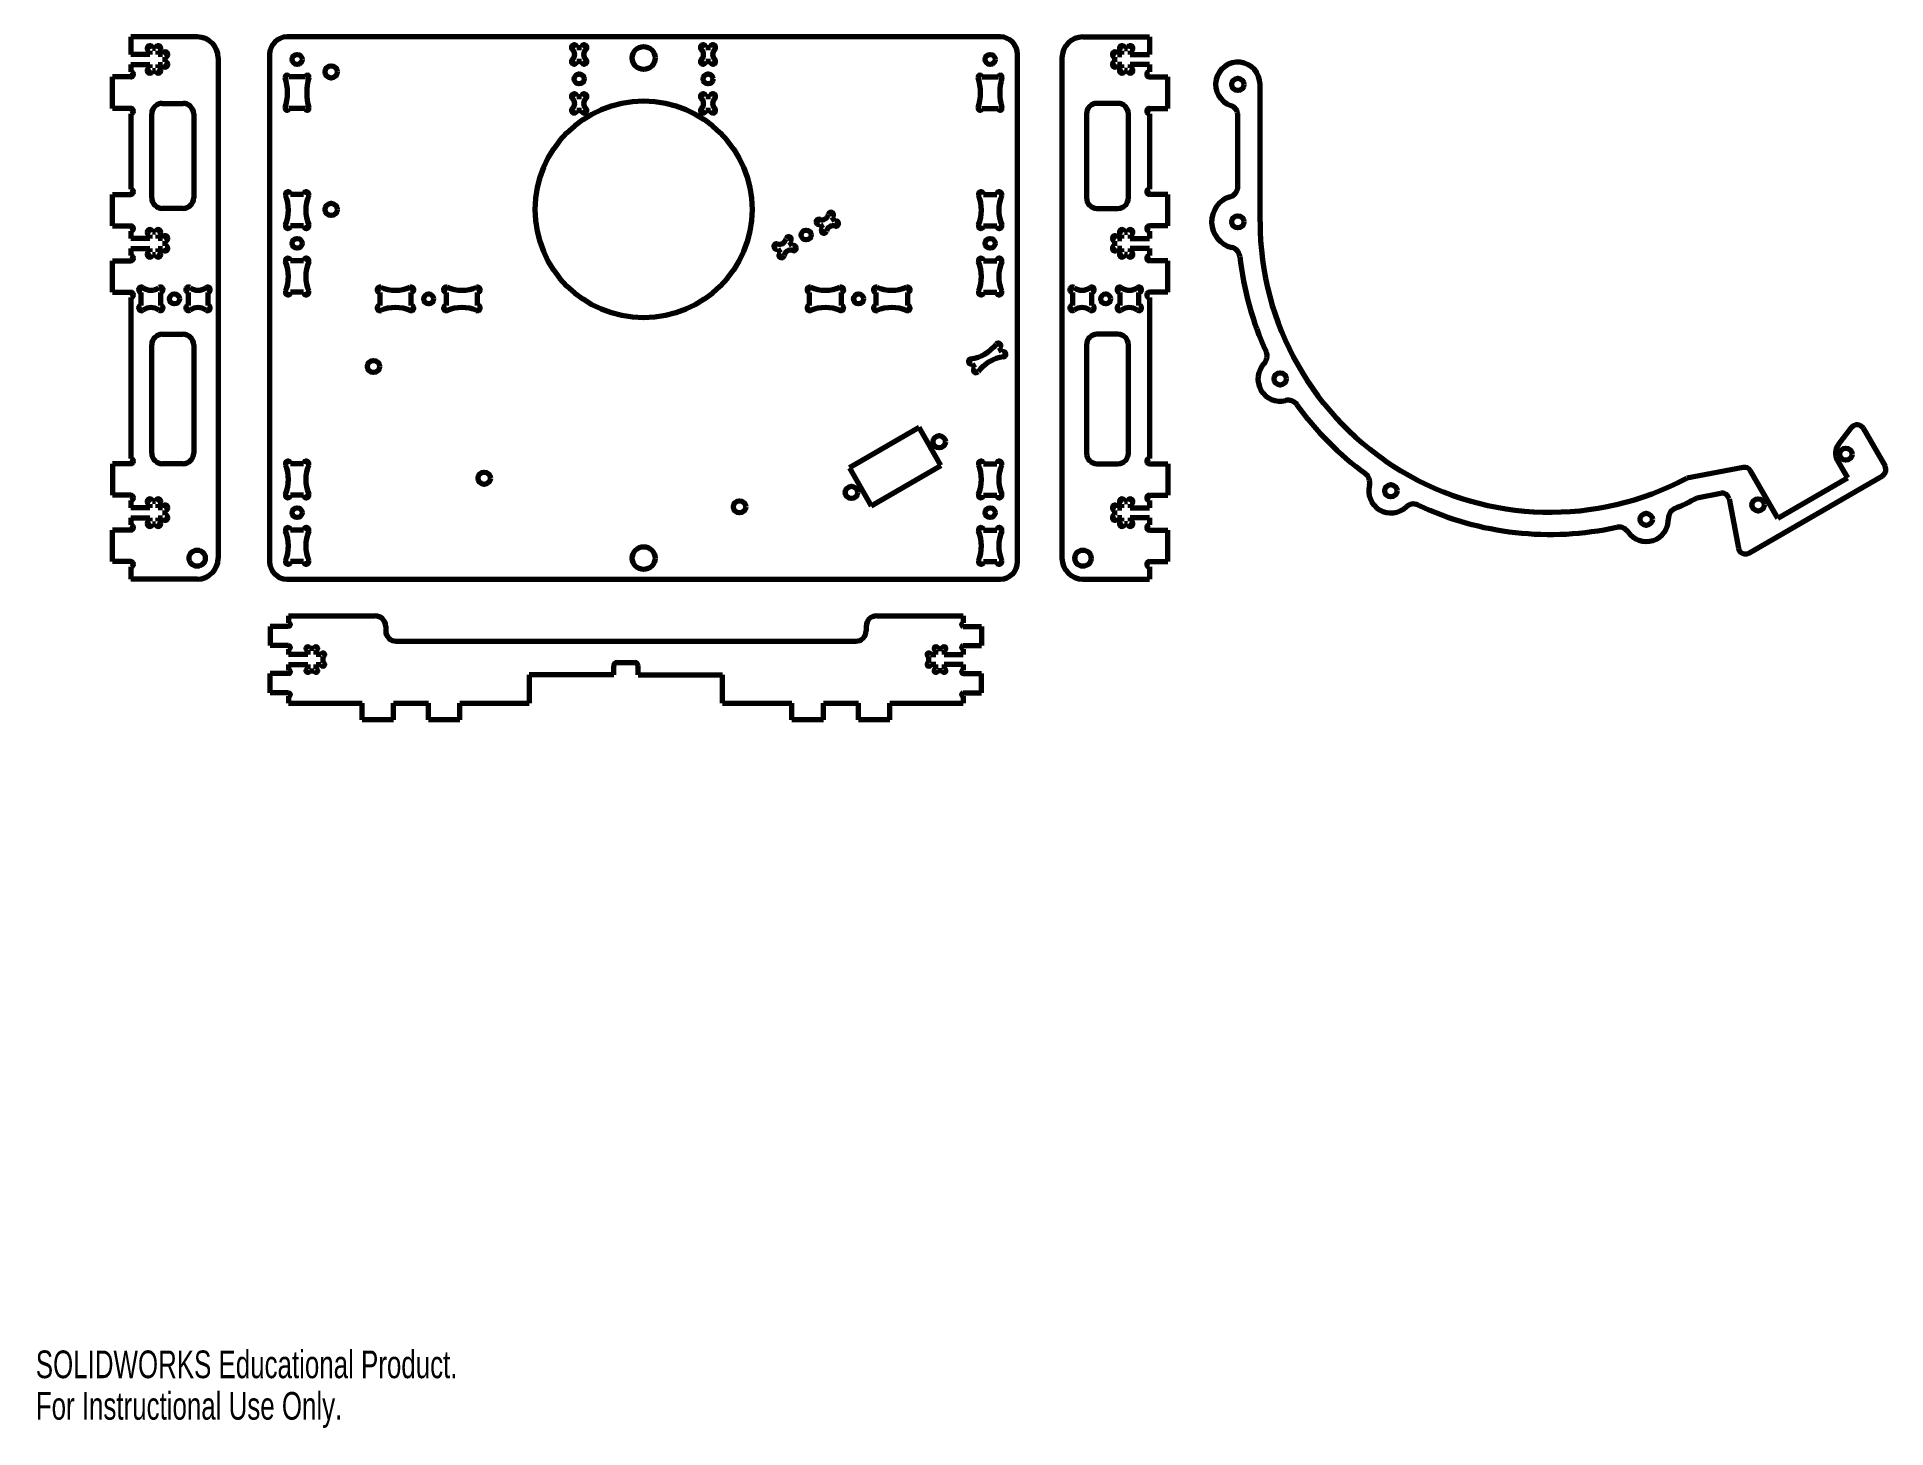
# Model space of a CAD drawing. Header units: millimetres. Extents: x 0 to 529, y 0 to 398.
import ezdxf

# ---------------------------------------------------------------- set-up
doc = ezdxf.new("R2010")
doc.units = ezdxf.units.MM
doc.styles.add('SLDTEXTSTYLE0', font='TXT', dxfattribs={"width": 0.7})

msp = doc.modelspace()

# ---------------------------------------------------------------- linework, layer by layer
at = {"color": 7, "linetype": 'Continuous', "lineweight": 70}
for p, q in [((27.15, 397.58), (27.15, 392.58)), ((46.15, 397.58), (27.15, 397.58)), ((275.74, 397.58), (71.86, 397.58)), ((299.42, 397.58), (318.42, 397.58)), ((318.42, 397.58), (318.42, 392.58)), ((32.61, 392.58), (27.15, 392.58)), ((32.61, 393.58), (32.61, 392.58)), ((34.25, 394.33), (33.36, 394.33)), ((35, 392.58), (35, 393.58)), ((36.25, 392.58), (35, 392.58)), ((37, 390.48), (37, 391.83)), ((52.15, 391.58), (52.15, 248.58)), ((66.86, 392.58), (66.86, 247.58)), ((154.7, 394.58), (156.05, 394.58)), ((191.55, 394.58), (192.9, 394.58)), ((280.74, 247.58), (280.74, 392.58)), ((293.42, 391.58), (293.42, 248.58)), ((308.57, 390.48), (308.57, 391.83)), ((309.32, 392.58), (310.57, 392.58)), ((310.57, 392.58), (310.57, 393.58)), ((311.32, 394.33), (312.2, 394.33)), ((312.95, 393.58), (312.95, 392.58)), ((312.95, 392.58), (318.42, 392.58)), ((21.91, 377.15), (21.91, 386.15)), ((27.15, 386.15), (21.91, 386.15)), ((27.15, 389.73), (27.15, 387.65)), ((27.15, 389.73), (32.61, 389.73)), ((32.61, 389.73), (32.61, 388.73)), ((33.36, 387.98), (34.25, 387.98)), ((35, 388.73), (35, 389.73)), ((35, 389.73), (36.25, 389.73)), ((77.12, 386.15), (72.32, 386.15)), ((156.05, 390.58), (154.7, 390.58)), ((192.9, 390.58), (191.55, 390.58)), ((270.48, 386.15), (275.28, 386.15)), ((310.57, 389.73), (309.32, 389.73)), ((310.57, 388.73), (310.57, 389.73)), ((312.2, 387.98), (311.32, 387.98)), ((312.95, 389.73), (312.95, 388.73)), ((318.42, 389.73), (312.95, 389.73)), ((318.42, 389.73), (318.42, 387.65)), ((318.42, 386.15), (323.66, 386.15)), ((323.66, 377.15), (323.66, 386.15)), ((350.05, 344.72), (350.05, 384.02)), ((27.15, 377.15), (21.91, 377.15)), ((27.15, 375.65), (27.15, 354.08)), ((33.15, 351.58), (33.15, 375.58)), ((36.15, 378.58), (42.15, 378.58)), ((45.15, 375.58), (45.15, 351.58)), ((77.12, 377.15), (72.32, 377.15)), ((154.7, 380.58), (156.05, 380.58)), ((156.05, 376.58), (154.7, 376.58)), ((191.55, 380.58), (192.9, 380.58)), ((192.9, 376.58), (191.55, 376.58)), ((270.48, 377.15), (275.28, 377.15)), ((300.42, 375.58), (300.42, 351.58)), ((309.42, 378.58), (303.42, 378.58)), ((312.42, 351.58), (312.42, 375.58)), ((318.42, 377.15), (323.66, 377.15)), ((318.42, 375.65), (318.42, 354.08)), ((343.7, 354.78), (343.7, 375.16)), ((21.91, 343.58), (21.91, 352.58)), ((21.91, 352.58), (27.15, 352.58)), ((76.59, 352.58), (72.85, 352.58)), ((271.01, 352.58), (274.75, 352.58)), ((323.66, 352.58), (318.42, 352.58)), ((323.66, 343.58), (323.66, 352.58)), ((42.15, 348.58), (36.15, 348.58)), ((224.29, 344.05), (224.96, 342.88)), ((228.43, 344.88), (227.75, 346.05)), ((303.42, 348.58), (309.42, 348.58)), ((21.91, 343.58), (27.15, 343.58)), ((27.15, 342.08), (27.15, 340)), ((32.61, 340), (27.15, 340)), ((32.61, 341), (32.61, 340)), ((34.25, 341.75), (33.36, 341.75)), ((35, 340), (35, 341)), ((36.25, 340), (35, 340)), ((37, 337.9), (37, 339.25)), ((76.59, 343.58), (72.85, 343.58)), ((216.3, 337.88), (215.63, 339.05)), ((271.01, 343.58), (274.75, 343.58)), ((308.57, 337.9), (308.57, 339.25)), ((309.32, 340), (310.57, 340)), ((310.57, 340), (310.57, 341)), ((311.32, 341.75), (312.2, 341.75)), ((312.95, 341), (312.95, 340)), ((312.95, 340), (318.42, 340)), ((323.66, 343.58), (318.42, 343.58)), ((318.42, 342.08), (318.42, 340)), ((21.91, 324.58), (21.91, 333.58)), ((21.91, 333.58), (27.15, 333.58)), ((27.15, 337.15), (27.15, 335.08)), ((27.15, 337.15), (32.61, 337.15)), ((32.61, 337.15), (32.61, 336.15)), ((33.36, 335.4), (34.25, 335.4)), ((35, 336.15), (35, 337.15)), ((35, 337.15), (36.25, 337.15)), ((76.59, 333.58), (72.85, 333.58)), ((212.16, 337.05), (212.84, 335.88)), ((271.01, 333.58), (274.75, 333.58)), ((310.57, 337.15), (309.32, 337.15)), ((310.57, 336.15), (310.57, 337.15)), ((312.2, 335.4), (311.32, 335.4)), ((312.95, 337.15), (312.95, 336.15)), ((318.42, 337.15), (312.95, 337.15)), ((318.42, 337.15), (318.42, 335.08)), ((323.66, 333.58), (318.42, 333.58)), ((323.66, 324.58), (323.66, 333.58)), ((21.91, 324.58), (27.15, 324.58)), ((27.15, 323.08), (27.15, 277.08)), ((30.15, 320.83), (30.15, 324.57)), ((35.65, 324.57), (35.65, 320.83)), ((43.65, 320.83), (43.65, 324.57)), ((49.15, 324.57), (49.15, 320.83)), ((76.59, 324.58), (72.85, 324.58)), ((98.34, 324.57), (98.34, 320.83)), ((107.34, 320.83), (107.34, 324.57)), ((117.34, 324.57), (117.34, 320.83)), ((126.34, 320.83), (126.34, 324.57)), ((221.26, 320.83), (221.26, 324.57)), ((230.26, 324.57), (230.26, 320.83)), ((240.26, 320.83), (240.26, 324.57)), ((249.26, 324.57), (249.26, 320.83)), ((271.01, 324.58), (274.75, 324.58)), ((296.42, 324.57), (296.42, 320.83)), ((301.92, 320.83), (301.92, 324.57)), ((309.92, 324.57), (309.92, 320.83)), ((315.42, 320.83), (315.42, 324.57)), ((323.66, 324.58), (318.42, 324.58)), ((318.42, 323.08), (318.42, 277.08)), ((36.15, 312.58), (42.15, 312.58)), ((309.42, 312.58), (303.42, 312.58)), ((33.15, 278.58), (33.15, 309.58)), ((45.15, 309.58), (45.15, 278.58)), ((276.24, 307.5), (275.57, 308.67)), ((300.42, 309.58), (300.42, 278.58)), ((312.42, 278.58), (312.42, 309.58)), ((267.77, 304.17), (268.45, 303)), ((252.55, 285.89), (232.63, 274.39)), ((258.8, 275.06), (252.55, 285.89)), ((519.21, 285.93), (515.42, 281.05)), ((522.52, 285.7), (528.77, 274.87)), ((21.91, 275.58), (21.91, 266.58)), ((27.15, 275.58), (21.91, 275.58)), ((42.15, 275.58), (36.15, 275.58)), ((76.59, 275.58), (72.85, 275.58)), ((238.88, 263.56), (258.8, 275.06)), ((271.01, 275.58), (274.75, 275.58)), ((303.42, 275.58), (309.42, 275.58)), ((318.42, 275.58), (323.66, 275.58)), ((323.66, 275.58), (323.66, 266.58)), ((515.11, 276.59), (518.04, 271.51)), ((232.63, 274.39), (238.88, 263.56)), ((488.21, 274.51), (472.06, 271.46)), ((489.78, 250.05), (528.04, 272.14)), ((498.13, 260.01), (490.31, 273.54)), ((498.13, 260.01), (518.04, 271.51)), ((27.15, 266.58), (21.91, 266.58)), ((27.15, 265.08), (27.15, 263)), ((34.25, 264.75), (33.36, 264.75)), ((76.59, 266.58), (72.85, 266.58)), ((271.01, 266.58), (274.75, 266.58)), ((311.32, 264.75), (312.2, 264.75)), ((318.42, 266.58), (323.66, 266.58)), ((318.42, 265.08), (318.42, 263)), ((475.04, 265.85), (481.81, 267.13)), ((484.15, 265.54), (486.82, 251.41)), ((32.61, 263), (27.15, 263)), ((27.15, 260.15), (27.15, 258.08)), ((27.15, 260.15), (32.61, 260.15)), ((32.61, 264), (32.61, 263)), ((32.61, 260.15), (32.61, 259.15)), ((35, 263), (35, 264)), ((36.25, 263), (35, 263)), ((35, 259.15), (35, 260.15)), ((35, 260.15), (36.25, 260.15)), ((37, 260.9), (37, 262.25)), ((308.57, 260.9), (308.57, 262.25)), ((309.32, 263), (310.57, 263)), ((310.57, 260.15), (309.32, 260.15)), ((310.57, 263), (310.57, 264)), ((310.57, 259.15), (310.57, 260.15)), ((312.95, 264), (312.95, 263)), ((312.95, 263), (318.42, 263)), ((312.95, 260.15), (312.95, 259.15)), ((318.42, 260.15), (312.95, 260.15)), ((318.42, 260.15), (318.42, 258.08)), ((21.91, 247.58), (21.91, 256.58)), ((27.15, 256.58), (21.91, 256.58)), ((33.36, 258.4), (34.25, 258.4)), ((76.59, 256.58), (72.85, 256.58)), ((271.01, 256.58), (274.75, 256.58)), ((312.2, 258.4), (311.32, 258.4)), ((318.42, 256.58), (323.66, 256.58)), ((323.66, 247.58), (323.66, 256.58)), ((27.15, 247.58), (21.91, 247.58)), ((27.15, 246.08), (27.15, 242.58)), ((76.59, 247.58), (72.85, 247.58)), ((271.01, 247.58), (274.75, 247.58)), ((318.42, 247.58), (323.66, 247.58)), ((318.42, 246.08), (318.42, 242.58)), ((46.15, 242.58), (27.15, 242.58)), ((71.86, 242.58), (275.74, 242.58)), ((299.42, 242.58), (318.42, 242.58)), ((67.04, 229.08), (67.04, 223.58)), ((72.28, 229.08), (67.04, 229.08)), ((72.28, 232.08), (72.28, 230.08)), ((72.28, 232.08), (97.04, 232.08)), ((100.04, 229.08), (100.04, 227.84)), ((237.44, 229.08), (237.44, 227.84)), ((240.44, 232.08), (265.2, 232.08)), ((265.2, 232.08), (265.2, 230.08)), ((265.2, 229.08), (270.44, 229.08)), ((270.44, 229.08), (270.44, 223.58)), ((72.28, 223.58), (67.04, 223.58)), ((72.28, 222.58), (72.28, 221.01)), ((77.75, 222.26), (77.75, 221.01)), ((79.63, 222.76), (78.25, 222.76)), ((80.13, 221.01), (80.13, 222.26)), ((103.04, 224.84), (234.44, 224.84)), ((257.35, 221.01), (257.35, 222.26)), ((257.85, 222.76), (259.23, 222.76)), ((259.73, 222.26), (259.73, 221.01)), ((265.2, 223.58), (270.44, 223.58)), ((265.2, 222.58), (265.2, 221.01)), ((77.75, 221.01), (72.28, 221.01)), ((72.28, 218.16), (72.28, 216.58)), ((72.28, 218.16), (77.75, 218.16)), ((77.75, 218.16), (77.75, 216.91)), ((81.63, 221.01), (80.13, 221.01)), ((80.13, 216.91), (80.13, 218.16)), ((80.13, 218.16), (81.63, 218.16)), ((82.13, 218.66), (82.13, 220.51)), ((165.24, 215.21), (165.24, 217.71)), ((166.24, 218.71), (171.24, 218.71)), ((172.24, 215.21), (172.24, 217.71)), ((255.35, 218.66), (255.35, 220.51)), ((255.85, 221.01), (257.35, 221.01)), ((257.35, 218.16), (255.85, 218.16)), ((257.35, 216.91), (257.35, 218.16)), ((259.73, 221.01), (265.2, 221.01)), ((259.73, 218.16), (259.73, 216.91)), ((265.2, 218.16), (259.73, 218.16)), ((265.2, 218.16), (265.2, 216.58)), ((67.04, 210.08), (67.04, 215.58)), ((72.28, 215.58), (67.04, 215.58)), ((78.25, 216.41), (79.63, 216.41)), ((165.24, 215.21), (141.1, 215.21)), ((141.1, 215.21), (141.1, 207.08)), ((172.24, 215.21), (196.38, 215.21)), ((196.38, 207.08), (196.38, 215.21)), ((259.23, 216.41), (257.85, 216.41)), ((265.2, 215.58), (270.44, 215.58)), ((270.44, 210.08), (270.44, 215.58)), ((72.28, 210.08), (67.04, 210.08)), ((72.28, 209.08), (72.28, 207.08)), ((72.28, 207.08), (93.28, 207.08)), ((93.28, 202.34), (93.28, 207.08)), ((102.28, 207.08), (112.28, 207.08)), ((102.28, 202.34), (102.28, 207.08)), ((112.28, 202.34), (112.28, 207.08)), ((121.28, 207.08), (141.1, 207.08)), ((121.28, 202.34), (121.28, 207.08)), ((196.38, 207.08), (216.2, 207.08)), ((216.2, 202.34), (216.2, 207.08)), ((225.2, 207.08), (235.2, 207.08)), ((225.2, 202.34), (225.2, 207.08)), ((235.2, 202.34), (235.2, 207.08)), ((244.2, 207.08), (265.2, 207.08)), ((244.2, 202.34), (244.2, 207.08)), ((265.2, 210.08), (270.44, 210.08)), ((265.2, 209.08), (265.2, 207.08)), ((102.28, 202.34), (93.28, 202.34)), ((121.28, 202.34), (112.28, 202.34)), ((225.2, 202.34), (216.2, 202.34)), ((244.2, 202.34), (235.2, 202.34))]:
    msp.add_line(p, q, dxfattribs=at)
for centre, radius in [((74.72, 391.15), 1.42), ((173.8, 391.58), 3.26), ((272.88, 391.15), 1.42), ((84.45, 387.58), 1.75), ((155.38, 385.58), 1.42), ((192.23, 385.58), 1.42), ((343.7, 384.02), 1.75), ((173.8, 348.28), 31), ((84.45, 348.28), 1.75), ((343.7, 344.72), 1.75), ((74.72, 338.58), 1.42), ((220.29, 340.97), 1.42), ((272.88, 338.58), 1.42), ((39.65, 322.7), 1.42), ((112.34, 322.7), 1.42), ((235.26, 322.7), 1.42), ((305.92, 322.7), 1.42), ((96.55, 303.38), 1.75), ((355.8, 299.82), 1.75), ((258.33, 281.87), 1.75), ((517.58, 278.31), 1.75), ((128.23, 271.42), 1.75), ((201.23, 263.24), 1.75), ((233.22, 267.37), 1.75), ((387.48, 267.86), 1.75), ((492.46, 263.81), 1.75), ((74.72, 261.58), 1.42), ((272.88, 261.58), 1.42), ((460.48, 259.68), 1.75), ((46.15, 248.58), 2.32), ((173.8, 248.58), 3.26), ((299.42, 248.58), 2.32)]:
    msp.add_circle(centre, radius, dxfattribs=at)
for centre, radius, start, end in [((46.15, 391.58), 6, 0, 90), ((71.86, 392.58), 5, 90, 180), ((275.74, 392.58), 5, 0, 90), ((299.42, 391.58), 6, 90, 180), ((32.61, 394.33), 0.75, 0, 270), ((35, 394.33), 0.75, 270, 180), ((37, 392.58), 0.75, 270, 180), ((153.95, 394.58), 0.75, 0, 228.4555), ((152.18, 392.58), 1.92, 311.5445, 48.4555), ((156.8, 394.58), 0.75, 311.5445, 180), ((158.57, 392.58), 1.92, 131.5445, 228.4555), ((190.8, 394.58), 0.75, 0, 228.4555), ((189.03, 392.58), 1.92, 311.5445, 48.4555), ((193.65, 394.58), 0.75, 311.5445, 180), ((195.42, 392.58), 1.92, 131.5445, 228.4555), ((308.57, 392.58), 0.75, 0, 270), ((310.57, 394.33), 0.75, 0, 270), ((312.95, 394.33), 0.75, 270, 180), ((27.15, 386.9), 0.75, 270, 90), ((32.61, 387.98), 0.75, 90, 0), ((35, 387.98), 0.75, 180, 90), ((37, 389.73), 0.75, 180, 90), ((71.82, 386.15), 0.5, 0, 196.4384), ((56.57, 381.65), 15.4, 343.5616, 16.4384), ((77.62, 386.15), 0.5, 343.5616, 180), ((92.87, 381.65), 15.4, 163.5616, 196.4384), ((153.95, 390.58), 0.75, 131.5445, 0), ((156.8, 390.58), 0.75, 180, 48.4555), ((190.8, 390.58), 0.75, 131.5445, 0), ((193.65, 390.58), 0.75, 180, 48.4555), ((269.98, 386.15), 0.5, 0, 196.4384), ((254.73, 381.65), 15.4, 343.5616, 16.4384), ((275.78, 386.15), 0.5, 343.5616, 180), ((291.03, 381.65), 15.4, 163.5616, 196.4384), ((308.57, 389.73), 0.75, 90, 0), ((310.57, 387.98), 0.75, 90, 0), ((312.95, 387.98), 0.75, 180, 90), ((318.42, 386.9), 0.75, 90, 270), ((343.7, 384.02), 6.35, 0, 251.2853), ((153.95, 380.58), 0.75, 0, 228.4555), ((156.8, 380.58), 0.75, 311.5445, 180), ((190.8, 380.58), 0.75, 0, 228.4555), ((193.65, 380.58), 0.75, 311.5445, 180), ((27.15, 376.4), 0.75, 270, 90), ((36.15, 375.58), 3, 90, 180), ((42.15, 375.58), 3, 0, 90), ((71.82, 377.15), 0.5, 163.5616, 0), ((77.62, 377.15), 0.5, 180, 16.4384), ((153.95, 376.58), 0.75, 131.5445, 0), ((152.18, 378.58), 1.92, 311.5445, 48.4555), ((156.8, 376.58), 0.75, 180, 48.4555), ((158.57, 378.58), 1.92, 131.5445, 228.4555), ((190.8, 376.58), 0.75, 131.5445, 0), ((189.03, 378.58), 1.92, 311.5445, 48.4555), ((193.65, 376.58), 0.75, 180, 48.4555), ((195.42, 378.58), 1.92, 131.5445, 228.4555), ((269.98, 377.15), 0.5, 163.5616, 0), ((275.78, 377.15), 0.5, 180, 16.4384), ((303.42, 375.58), 3, 90, 180), ((309.42, 375.58), 3, 0, 90), ((318.42, 376.4), 0.75, 90, 270), ((340.7, 375.16), 3, 0, 71.2853), ((340.7, 354.78), 3, 286.6015, 0), ((27.15, 353.33), 0.75, 270, 90), ((36.15, 351.58), 3, 180, 270), ((42.15, 351.58), 3, 270, 0), ((72.1, 352.58), 0.75, 0, 202.6199), ((61.3, 348.08), 10.95, 337.3801, 22.6199), ((77.34, 352.58), 0.75, 337.3801, 180), ((88.14, 348.08), 10.95, 157.3801, 202.6199), ((270.26, 352.58), 0.75, 0, 202.6199), ((259.46, 348.08), 10.95, 337.3801, 22.6199), ((275.5, 352.58), 0.75, 337.3801, 180), ((286.3, 348.08), 10.95, 157.3801, 202.6199), ((303.42, 351.58), 3, 180, 270), ((309.42, 351.58), 3, 270, 0), ((318.42, 353.33), 0.75, 90, 270), ((343.7, 344.72), 7.5, 106.6015, 256.5997), ((72.1, 343.58), 0.75, 157.3801, 0), ((77.34, 343.58), 0.75, 180, 22.6199), ((223.91, 344.7), 0.75, 71.5445, 300), ((224.76, 347.24), 1.92, 251.5445, 348.4555), ((227.38, 346.7), 0.75, 300, 168.4555), ((228.8, 344.23), 0.75, 251.5445, 120), ((270.26, 343.58), 0.75, 157.3801, 0), ((275.5, 343.58), 0.75, 180, 22.6199), ((433.05, 344.72), 83, 180, 298.0322), ((27.15, 342.83), 0.75, 270, 90), ((32.61, 341.75), 0.75, 0, 270), ((35, 341.75), 0.75, 270, 180), ((37, 340), 0.75, 270, 180), ((211.79, 337.7), 0.75, 71.5445, 300), ((212.63, 340.24), 1.92, 251.5445, 348.4555), ((215.25, 339.7), 0.75, 300, 168.4555), ((225.34, 342.23), 0.75, 120, 348.4555), ((227.96, 341.7), 1.92, 71.5445, 168.4555), ((308.57, 340), 0.75, 0, 270), ((310.57, 341.75), 0.75, 0, 270), ((312.95, 341.75), 0.75, 270, 180), ((318.42, 342.83), 0.75, 90, 270), ((27.15, 334.33), 0.75, 270, 90), ((32.61, 335.4), 0.75, 90, 0), ((35, 335.4), 0.75, 180, 90), ((37, 337.15), 0.75, 180, 90), ((72.1, 333.58), 0.75, 0, 202.6199), ((61.3, 329.08), 10.95, 337.3801, 22.6199), ((77.34, 333.58), 0.75, 337.3801, 180), ((88.14, 329.08), 10.95, 157.3801, 202.6199), ((213.21, 335.23), 0.75, 120, 348.4555), ((215.83, 334.7), 1.92, 71.5445, 168.4555), ((216.68, 337.23), 0.75, 251.5445, 120), ((270.26, 333.58), 0.75, 0, 202.6199), ((259.46, 329.08), 10.95, 337.3801, 22.6199), ((275.5, 333.58), 0.75, 337.3801, 180), ((286.3, 329.08), 10.95, 157.3801, 202.6199), ((308.57, 337.15), 0.75, 90, 0), ((310.57, 335.4), 0.75, 90, 0), ((312.95, 335.4), 0.75, 180, 90), ((318.42, 334.33), 0.75, 90, 270), ((341.27, 334.5), 3, 6.35, 76.5997), ((433.05, 344.72), 89.35, 186.35, 204.5775), ((27.15, 323.83), 0.75, 270, 90), ((30.15, 325.32), 0.75, 53.7563, 270), ((32.9, 329.07), 3.9, 233.7563, 306.2437), ((35.65, 325.32), 0.75, 270, 126.2437), ((43.65, 325.32), 0.75, 53.7563, 270), ((46.4, 329.07), 3.9, 233.7563, 306.2437), ((49.15, 325.32), 0.75, 270, 126.2437), ((72.1, 324.58), 0.75, 157.3801, 0), ((77.34, 324.58), 0.75, 180, 22.6199), ((98.34, 325.32), 0.75, 67.3801, 270), ((102.84, 336.12), 10.95, 247.3801, 292.6199), ((107.34, 325.32), 0.75, 270, 112.6199), ((117.34, 325.32), 0.75, 67.3801, 270), ((121.84, 336.12), 10.95, 247.3801, 292.6199), ((126.34, 325.32), 0.75, 270, 112.6199), ((221.26, 325.32), 0.75, 67.3801, 270), ((225.76, 336.12), 10.95, 247.3801, 292.6199), ((230.26, 325.32), 0.75, 270, 112.6199), ((240.26, 325.32), 0.75, 67.3801, 270), ((244.76, 336.12), 10.95, 247.3801, 292.6199), ((249.26, 325.32), 0.75, 270, 112.6199), ((270.26, 324.58), 0.75, 157.3801, 0), ((275.5, 324.58), 0.75, 180, 22.6199), ((296.42, 325.32), 0.75, 53.7563, 270), ((299.17, 329.07), 3.9, 233.7563, 306.2437), ((301.92, 325.32), 0.75, 270, 126.2437), ((309.92, 325.32), 0.75, 53.7563, 270), ((312.67, 329.07), 3.9, 233.7563, 306.2437), ((315.42, 325.32), 0.75, 270, 126.2437), ((318.42, 323.83), 0.75, 90, 270), ((30.15, 320.08), 0.75, 90, 306.2437), ((32.9, 316.32), 3.9, 53.7563, 126.2437), ((35.65, 320.08), 0.75, 233.7563, 90), ((43.65, 320.08), 0.75, 90, 306.2437), ((46.4, 316.32), 3.9, 53.7563, 126.2437), ((49.15, 320.08), 0.75, 233.7563, 90), ((98.34, 320.08), 0.75, 90, 292.6199), ((102.84, 309.28), 10.95, 67.3801, 112.6199), ((107.34, 320.08), 0.75, 247.3801, 90), ((117.34, 320.08), 0.75, 90, 292.6199), ((121.84, 309.28), 10.95, 67.3801, 112.6199), ((126.34, 320.08), 0.75, 247.3801, 90), ((221.26, 320.08), 0.75, 90, 292.6199), ((225.76, 309.28), 10.95, 67.3801, 112.6199), ((230.26, 320.08), 0.75, 247.3801, 90), ((240.26, 320.08), 0.75, 90, 292.6199), ((244.76, 309.28), 10.95, 67.3801, 112.6199), ((249.26, 320.08), 0.75, 247.3801, 90), ((296.42, 320.08), 0.75, 90, 306.2437), ((299.17, 316.32), 3.9, 53.7563, 126.2437), ((301.92, 320.08), 0.75, 233.7563, 90), ((309.92, 320.08), 0.75, 90, 306.2437), ((312.67, 316.32), 3.9, 53.7563, 126.2437), ((315.42, 320.08), 0.75, 233.7563, 90), ((36.15, 309.58), 3, 90, 180), ((42.15, 309.58), 3, 0, 90), ((303.42, 309.58), 3, 90, 180), ((309.42, 309.58), 3, 0, 90), ((265.9, 316.42), 10.95, 277.3801, 322.6199), ((275.19, 309.32), 0.75, 300, 142.6199), ((276.62, 306.85), 0.75, 277.3801, 120), ((349.07, 306.31), 3, 316.063, 24.5775), ((267.4, 304.82), 0.75, 97.3801, 300), ((268.82, 302.35), 0.75, 120, 322.6199), ((278.12, 295.25), 10.95, 97.3801, 142.6199), ((355.8, 299.82), 6.35, 136.063, 284.2677), ((358.1, 290.76), 3, 35.7533, 104.2677), ((433.05, 344.72), 89.35, 215.7533, 233.7478), ((520.79, 284.7), 2, 30, 142.0673), ((518.57, 278.59), 4, 142.0673, 210), ((27.15, 276.33), 0.75, 270, 90), ((36.15, 278.58), 3, 180, 270), ((42.15, 278.58), 3, 270, 0), ((72.1, 275.58), 0.75, 0, 202.6199), ((61.3, 271.08), 10.95, 337.3801, 22.6199), ((77.34, 275.58), 0.75, 337.3801, 180), ((88.14, 271.08), 10.95, 157.3801, 202.6199), ((270.26, 275.58), 0.75, 0, 202.6199), ((259.46, 271.08), 10.95, 337.3801, 22.6199), ((275.5, 275.58), 0.75, 337.3801, 180), ((286.3, 271.08), 10.95, 157.3801, 202.6199), ((303.42, 278.58), 3, 180, 270), ((309.42, 278.58), 3, 270, 0), ((318.42, 276.33), 0.75, 90, 270), ((378.44, 270.25), 3, 345.2333, 53.7478), ((488.58, 272.54), 2, 30, 100.7056), ((527.04, 273.87), 2, 300, 30), ((27.15, 265.83), 0.75, 270, 90), ((32.61, 264.75), 0.75, 0, 270), ((35, 264.75), 0.75, 270, 180), ((72.1, 266.58), 0.75, 157.3801, 0), ((77.34, 266.58), 0.75, 180, 22.6199), ((270.26, 266.58), 0.75, 157.3801, 0), ((275.5, 266.58), 0.75, 180, 22.6199), ((310.57, 264.75), 0.75, 0, 270), ((312.95, 264.75), 0.75, 270, 180), ((318.42, 265.83), 0.75, 90, 270), ((387.48, 267.86), 6.35, 165.2333, 313.438), ((433.05, 344.72), 89.35, 293.4667, 298.0322), ((482.18, 265.16), 2, 10.7056, 100.7056), ((32.61, 258.4), 0.75, 90, 0), ((35, 258.4), 0.75, 180, 90), ((37, 263), 0.75, 270, 180), ((37, 260.15), 0.75, 180, 90), ((308.57, 263), 0.75, 0, 270), ((308.57, 260.15), 0.75, 90, 0), ((310.57, 258.4), 0.75, 90, 0), ((312.95, 258.4), 0.75, 180, 90), ((393.91, 261.07), 3, 64.9236, 133.438), ((433.05, 344.72), 89.35, 244.9236, 282.2909), ((460.48, 259.68), 6.35, 213.7764, 1.9811), ((469.83, 260.01), 3, 113.4667, 181.9811), ((27.15, 257.33), 0.75, 270, 90), ((72.1, 256.58), 0.75, 0, 202.6199), ((61.3, 252.08), 10.95, 337.3801, 22.6199), ((77.34, 256.58), 0.75, 337.3801, 180), ((88.14, 252.08), 10.95, 157.3801, 202.6199), ((270.26, 256.58), 0.75, 0, 202.6199), ((259.46, 252.08), 10.95, 337.3801, 22.6199), ((275.5, 256.58), 0.75, 337.3801, 180), ((286.3, 252.08), 10.95, 157.3801, 202.6199), ((318.42, 257.33), 0.75, 90, 270), ((452.71, 254.48), 3, 33.7764, 102.2909), ((46.15, 248.58), 6, 270, 0), ((299.42, 248.58), 6, 180, 270), ((488.78, 251.78), 2, 190.7056, 300), ((27.15, 246.83), 0.75, 270, 90), ((71.86, 247.58), 5, 180, 270), ((72.1, 247.58), 0.75, 157.3801, 0), ((77.34, 247.58), 0.75, 180, 22.6199), ((270.26, 247.58), 0.75, 157.3801, 0), ((275.5, 247.58), 0.75, 180, 22.6199), ((275.74, 247.58), 5, 270, 0), ((318.42, 246.83), 0.75, 90, 270), ((72.28, 229.58), 0.5, 270, 90), ((97.04, 229.08), 3, 0, 90), ((103.04, 227.84), 3, 180, 270), ((234.44, 227.84), 3, 270, 0), ((240.44, 229.08), 3, 90, 180), ((265.2, 229.58), 0.5, 90, 270), ((72.28, 223.08), 0.5, 270, 90), ((77.75, 222.76), 0.5, 0, 270), ((80.13, 222.76), 0.5, 270, 180), ((257.35, 222.76), 0.5, 0, 270), ((259.73, 222.76), 0.5, 270, 180), ((265.2, 223.08), 0.5, 90, 270), ((77.75, 216.41), 0.5, 90, 0), ((80.13, 216.41), 0.5, 180, 90), ((82.13, 221.01), 0.5, 270, 180), ((82.13, 218.16), 0.5, 180, 90), ((166.24, 217.71), 1, 90, 180), ((171.24, 217.71), 1, 0, 90), ((255.35, 221.01), 0.5, 0, 270), ((255.35, 218.16), 0.5, 90, 0), ((257.35, 216.41), 0.5, 90, 0), ((259.73, 216.41), 0.5, 180, 90), ((72.28, 216.08), 0.5, 270, 90), ((265.2, 216.08), 0.5, 90, 270), ((72.28, 209.58), 0.5, 270, 90), ((265.2, 209.58), 0.5, 90, 270)]:
    msp.add_arc(centre, radius, start, end, dxfattribs=at)

# ---------------------------------------------------------------- texts
at = {"color": 7, "linetype": 'Continuous', "char_height": 7.9096, "attachment_point": 1, "style": 'SLDTEXTSTYLE0'}
for s, insert in [('SOLIDWORKS Educational Product.', (0, 22.06)), ('For Instructional Use Only.', (0, 10.2))]:
    msp.add_mtext(s, dxfattribs=dict(at, insert=insert))

doc.saveas('drawing.dxf')
